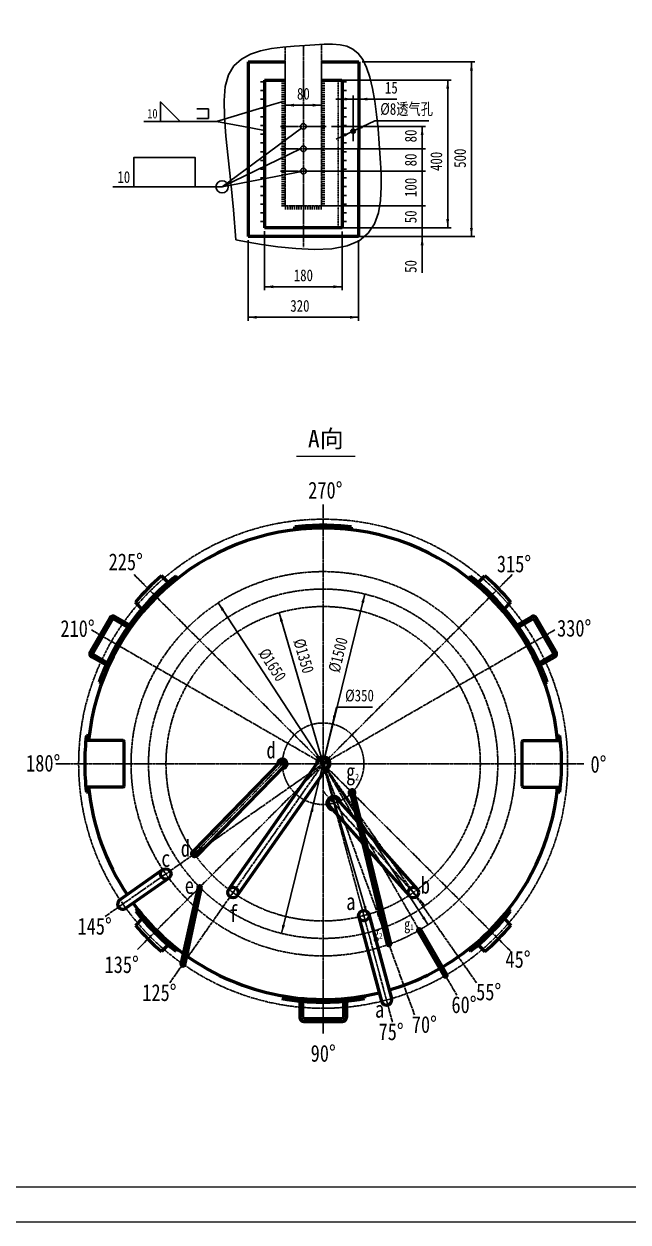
# Model space of a CAD drawing. Header units: millimetres. Extents: x 1505 to 130937, y -44938 to 37032.
# Drawn here: x 76776 to 79370, y -2571 to 2573 of the extents above; entities that cross this region are included whole.
import ezdxf

# ---------------------------------------------------------------- set-up
doc = ezdxf.new("R2010")
doc.units = ezdxf.units.MM
for name, pattern in [('ACISOTGB', [16, 11, -1, 1, -1, 1, -1]), ('AM_ISO02W050', [2, 1, -1]), ('AM_ISO08W050', [16, 13, -1, 1, -1]), ('AM_ISO08W050x2', [16, 13, -1, 1, -1])]:
    doc.linetypes.add(name, pattern=pattern)
doc.layers.get('0').update_dxf_attribs({"lineweight": 35})
for name, color, linetype, lineweight in [('6文字层', 3, 'Continuous', 18), ('AM_0', 7, 'Continuous', 50), ('AM_1', 3, 'ACISOTGB', 25), ('AM_3', 6, 'AM_ISO02W050', 25), ('AM_4', 3, 'Continuous', 25), ('AM_5', 3, 'Continuous', 25), ('AM_7', 4, 'AM_ISO08W050', 25), ('AM_8', 1, 'Continuous', 25), ('CDRAFT0', 7, 'Continuous', 18), ('TILE1', 5, 'Continuous', 18)]:
    doc.layers.add(name, color=color, linetype=linetype, lineweight=lineweight)
doc.styles.add('ACANSTS', font='')
doc.styles.get("Standard").update_dxf_attribs({"font": 'txt', "width": 0.8})
doc.styles.get('ACANSTS').set_extended_font_data('宋体')
doc.dimstyles.new('AM_GB$0', dxfattribs={"dimtxt": 3.371484, "dimasz": 2.5, "dimexe": 1, "dimexo": 1, "dimgap": 2.088633, "dimtad": 1, "dimdsep": 46, "dimtxsty": 'Standard', "dimblk": 'NONE', "dimcen": 0, "dimdle": 5, "dimclrd": 256, "dimclre": 256, "dimclrt": 2, "dimadec": 0, "dimazin": 2, "dimtfac": 0.707107, "dimtdec": 3, "dimtmove": 2, "dimatfit": 3, "dimfxl": 1, "dimfrac": 2, "dimtolj": 1, "dimlwd": 18, "dimarcsym": 0})
doc.dimstyles.new('AM_GB$3', dxfattribs={"dimtxt": 3.371484, "dimasz": 2.5, "dimexe": 1, "dimexo": 1, "dimgap": 2.088633, "dimtad": 1, "dimdsep": 46, "dimtxsty": 'Standard', "dimblk": 'NONE', "dimcen": 0, "dimdle": 5, "dimclrd": 256, "dimclre": 256, "dimclrt": 2, "dimadec": 0, "dimazin": 2, "dimtfac": 0.707107, "dimtdec": 3, "dimtmove": 2, "dimatfit": 0, "dimfxl": 1, "dimfrac": 2, "dimtolj": 1, "dimlwd": 18, "dimarcsym": 0})

# ---------------------------------------------------------------- blocks, each defined once
blk = doc.blocks.new('*X742')
at = {"layer": 'CDRAFT0'}
blk.add_lwpolyline([(375, 150), (375, 12465), (8760, 12465), (8760, 150), (375, 150)], dxfattribs=at)
at = {"layer": 'TILE1'}
blk.add_lwpolyline([(0, 12615), (8910, 12615), (8910, 0), (0, 0)], dxfattribs=at)
blk = doc.blocks.new('*X830')
at = {"layer": 'AM_0'}
for p, q in [((57681.2, 30677.6), (57681.2, 30607.2)), ((57693.2, 30676.5), (57693.2, 30607.2)), ((57869.2, 30676.5), (57869.2, 30607.2)), ((57881.2, 30677.6), (57881.2, 30607.2)), ((57698.2, 30602.2), (57864.2, 30602.2)), ((57698.2, 30590.2), (57864.2, 30590.2))]:
    blk.add_line(p, q, dxfattribs=at)
for centre, radius, start, end in [((57698.2, 30607.2), 17, 180, 270), ((57698.2, 30607.2), 5, 180, 270), ((57864.2, 30607.2), 5, 270, 360), ((57864.2, 30607.2), 17, 270, 360)]:
    blk.add_arc(centre, radius, start, end, dxfattribs=at)
blk = doc.blocks.new('*X831')
at = {"layer": 'AM_0'}
for p, q in [((-2357.2, -65263.2), (-2440.2, -65407)), ((-2346.8, -65269.2), (-2429.8, -65413)), ((-2280, -65302.1), (-2340, -65267.4)), ((-2273, -65292.2), (-2334, -65257)), ((-2373, -65465.4), (-2434, -65430.2)), ((-2368, -65454.5), (-2428, -65419.8))]:
    blk.add_line(p, q, dxfattribs=at)
for centre, radius, start, end in [((-2342.5, -65271.7), 17, 60, 150), ((-2342.5, -65271.7), 5, 60, 150), ((-2425.5, -65415.5), 17, 150, 240), ((-2425.5, -65415.5), 5, 150, 240)]:
    blk.add_arc(centre, radius, start, end, dxfattribs=at)
blk = doc.blocks.new('*X832')
at = {"layer": 'AM_0'}
for p, q in [((-55508.2, 34787.8), (-55447.2, 34823)), ((-55501.2, 34778), (-55441.2, 34812.6)), ((-55351.4, 34667), (-55434.4, 34810.8)), ((-55341, 34673), (-55424, 34816.8)), ((-55413.2, 34625.6), (-55353.2, 34660.2)), ((-55408.2, 34614.6), (-55347.2, 34649.8))]:
    blk.add_line(p, q, dxfattribs=at)
for centre, radius, start, end in [((-55438.7, 34808.3), 17, 30, 120), ((-55438.7, 34808.3), 5, 30, 120), ((-55355.7, 34664.5), 5, 300, 30), ((-55355.7, 34664.5), 17, 300, 30)]:
    blk.add_arc(centre, radius, start, end, dxfattribs=at)
blk = doc.blocks.new('*X840')
at = {"layer": 'AM_5'}
for points in [[(77871.7, 44.7), (77888.2, 10.5), (77876.2, 7)], [(78249.9, -1251.2), (78245.4, -1213.5), (78233.4, -1217)]]:
    blk.add_hatch(color=256, dxfattribs=at).paths.add_polyline_path(points, flags=0)
blk.add_line((77871.7, 44.7), (78249.9, -1251.2), dxfattribs=at)
at = {"layer": 'AM_5', "color": 2, "insert": (77976.5, -140.5), "char_height": 50.57, "width": 393.604, "attachment_point": 5, "rotation": 286.2713, "line_spacing_factor": 1.37}
blk.add_mtext('%%C1350', dxfattribs=at)
blk = doc.blocks.new('_NONE')
blk = doc.blocks.new('*X841')
at = {"layer": 'AM_5'}
for points in [[(77610.2, 87.8), (77635.9, 59.8), (77625.4, 53)], [(78511.4, -1294.3), (78496.1, -1259.5), (78485.7, -1266.3)]]:
    blk.add_hatch(color=256, dxfattribs=at).paths.add_polyline_path(points, flags=0)
blk.add_line((77610.2, 87.8), (78511.4, -1294.3), dxfattribs=at)
at = {"layer": 'AM_5', "color": 2, "insert": (77842.2, -178.8), "char_height": 50.57, "width": 281.831, "attachment_point": 5, "rotation": 303.1061, "line_spacing_factor": 1.37}
blk.add_mtext('%%C1650', dxfattribs=at)
blk = doc.blocks.new('*X843')
at = {"layer": 'AM_5'}
for points in [[(78101.3, -433), (78116.1, -398), (78103.9, -395.1)], [(78020.2, -773.5), (78017.6, -811.4), (78005.5, -808.5)]]:
    blk.add_hatch(color=256, dxfattribs=at).paths.add_polyline_path(points, flags=0)
for q in [(78002.8, -846.4), (78273.2, -360)]:
    blk.add_line((78118.7, -360), q, dxfattribs=at)
at = {"layer": 'AM_5', "color": 2, "insert": (78217, -311.3), "char_height": 50.57, "width": 159.75, "attachment_point": 5, "line_spacing_factor": 1.37}
blk.add_mtext('%%C350', dxfattribs=at)
blk = doc.blocks.new('*X852')
at = {"layer": 'AM_5'}
for points in [[(77809, 1445), (77846.5, 1451.3), (77846.5, 1438.8)], [(78142.6, 1445), (78105.1, 1451.3), (78105.1, 1438.8)]]:
    blk.add_hatch(color=256, dxfattribs=at).paths.add_polyline_path(points, flags=0)
for p, q in [((77809, 1683), (77809, 1430)), ((78142.6, 1682.9), (78142.6, 1430)), ((77809, 1445), (78142.6, 1445))]:
    blk.add_line(p, q, dxfattribs=at)
at = {"layer": 'AM_5', "color": 2, "insert": (77975.8, 1493.8), "char_height": 50.57, "width": 138, "attachment_point": 5, "line_spacing_factor": 1.37}
blk.add_mtext('180', dxfattribs=at)
blk = doc.blocks.new('*X853')
at = {"layer": 'AM_5', "color": 3}
for p, q in [((77602.2, 2154.7), (77849.5, 2228.9)), ((77849.5, 2228.9), (77889.7, 2241)), ((77602.2, 2154.7), (77290.2, 2154.7))]:
    blk.add_line(p, q, dxfattribs=at)
at = {"layer": 'AM_5', "color": 2}
for p, q in [((77568.6, 2209.3), (77518.2, 2209.3)), ((77568.6, 2167.3), (77518.2, 2167.3)), ((77568.6, 2167.3), (77568.6, 2209.3))]:
    blk.add_line(p, q, dxfattribs=at)
blk.add_lwpolyline([(77362.2, 2154.7), (77446.2, 2154.7), (77362.2, 2238.7), (77362.2, 2154.7)], dxfattribs=at)
at = {"layer": 'AM_5', "color": 2, "insert": (77305.5, 2167.3), "char_height": 40.46, "width": 50.4, "attachment_point": 7, "line_spacing_factor": 1.37}
blk.add_mtext('10', dxfattribs=at)
blk = doc.blocks.new('*X854')
at = {"layer": 'AM_5'}
blk.add_hatch(color=256, dxfattribs=at).paths.add_polyline_path([(78485.8, 2133.6), (78479.6, 2096.1), (78492.1, 2096.1)], flags=0)
h = blk.add_hatch(color=256, dxfattribs=at)
edge = h.paths.add_edge_path(flags=0)
edge.add_arc((78485.8, 2037.6), 4.69, 0, 360)
for p, q in [((78096.7, 2133.6), (78500.8, 2133.6)), ((78485.8, 2037.6), (78485.8, 2133.6)), ((78068.9, 2037.6), (78500.8, 2037.6))]:
    blk.add_line(p, q, dxfattribs=at)
at = {"layer": 'AM_5', "color": 2, "insert": (78437.1, 2092.5), "char_height": 50.57, "width": 105, "attachment_point": 5, "rotation": 90, "line_spacing_factor": 1.37}
blk.add_mtext('80', dxfattribs=at)
blk = doc.blocks.new('_DOTSMALL')
at = {"color": 0, "linetype": 'ByBlock', "const_width": 0.5}
blk.add_lwpolyline([(-0.0625, 0, 1), (0.0625, 0, 1)], format="xyb", close=True, dxfattribs=at)
blk = doc.blocks.new('*X855')
at = {"layer": 'AM_5'}
h = blk.add_hatch(color=256, dxfattribs=at)
edge = h.paths.add_edge_path(flags=0)
edge.add_arc((78485.8, 2037.6), 4.69, 0, 360)
h = blk.add_hatch(color=256, dxfattribs=at)
edge = h.paths.add_edge_path(flags=0)
edge.add_arc((78485.8, 1941.6), 4.69, 0, 360)
for p, q in [((78068.9, 2037.6), (78500.8, 2037.6)), ((78485.8, 2037.6), (78485.8, 1941.6)), ((78062.7, 1941.6), (78500.8, 1941.6))]:
    blk.add_line(p, q, dxfattribs=at)
at = {"layer": 'AM_5', "color": 2, "insert": (78437.1, 1989.6), "char_height": 50.57, "width": 105, "attachment_point": 5, "rotation": 90, "line_spacing_factor": 1.37}
blk.add_mtext('80', dxfattribs=at)
blk = doc.blocks.new('*X856')
at = {"layer": 'AM_5'}
h = blk.add_hatch(color=256, dxfattribs=at)
edge = h.paths.add_edge_path(flags=0)
edge.add_arc((78485.8, 1941.6), 4.69, 0, 360)
h = blk.add_hatch(color=256, dxfattribs=at)
edge = h.paths.add_edge_path(flags=0)
edge.add_arc((78485.8, 1792.6), 4.69, 0, 360)
for p, q in [((78055.1, 1941.6), (78500.8, 1941.6)), ((78485.8, 1941.6), (78485.8, 1792.6)), ((78055.1, 1792.6), (78500.8, 1792.6))]:
    blk.add_line(p, q, dxfattribs=at)
at = {"layer": 'AM_5', "color": 2, "insert": (78437.1, 1871.5), "char_height": 50.57, "width": 138, "attachment_point": 5, "rotation": 90, "line_spacing_factor": 1.37}
blk.add_mtext('100', dxfattribs=at)
blk = doc.blocks.new('*X857')
at = {"layer": 'AM_5'}
for points in [[(77738.4, 1313.9), (77775.9, 1320.2), (77775.9, 1307.7)], [(78213.2, 1313.9), (78175.7, 1320.2), (78175.7, 1307.7)]]:
    blk.add_hatch(color=256, dxfattribs=at).paths.add_polyline_path(points, flags=0)
for p, q in [((77738.4, 1645.2), (77738.4, 1298.9)), ((78213.2, 1645.2), (78213.2, 1298.9)), ((77738.4, 1313.9), (78213.2, 1313.9))]:
    blk.add_line(p, q, dxfattribs=at)
at = {"layer": 'AM_5', "color": 2, "insert": (77960.9, 1362.7), "char_height": 50.57, "width": 150, "attachment_point": 5, "line_spacing_factor": 1.37}
blk.add_mtext('320', dxfattribs=at)
blk = doc.blocks.new('*X858')
at = {"layer": 'AM_5'}
for points in [[(78697.6, 2410.2), (78691.3, 2372.7), (78703.8, 2372.7)], [(78697.6, 1660.2), (78691.3, 1697.7), (78703.8, 1697.7)]]:
    blk.add_hatch(color=256, dxfattribs=at).paths.add_polyline_path(points, flags=0)
for p, q in [((78228.4, 2410.2), (78712.6, 2410.2)), ((78697.6, 1660.2), (78697.6, 2410.2)), ((78228.2, 1660.2), (78712.6, 1660.2))]:
    blk.add_line(p, q, dxfattribs=at)
at = {"layer": 'AM_5', "color": 2, "insert": (78648.8, 1996.9), "char_height": 50.57, "width": 150, "attachment_point": 5, "rotation": 90, "line_spacing_factor": 1.37}
blk.add_mtext('500', dxfattribs=at)
blk = doc.blocks.new('*X859')
at = {"layer": 'AM_5'}
for points in [[(77897.9, 2224.7), (77935.4, 2230.9), (77935.4, 2218.4)], [(78053.9, 2224.7), (78016.4, 2230.9), (78016.4, 2218.4)]]:
    blk.add_hatch(color=256, dxfattribs=at).paths.add_polyline_path(points, flags=0)
for p, q in [((77897.9, 2395.2), (77897.9, 2209.7)), ((78053.9, 2395.2), (78053.9, 2209.7)), ((77897.9, 2224.7), (78053.9, 2224.7))]:
    blk.add_line(p, q, dxfattribs=at)
at = {"layer": 'AM_5', "color": 2, "insert": (77975.9, 2273.4), "char_height": 50.57, "width": 105, "attachment_point": 5, "line_spacing_factor": 1.37}
blk.add_mtext('80', dxfattribs=at)
blk = doc.blocks.new('*X860')
at = {"layer": 'AM_5'}
h = blk.add_hatch(color=256, dxfattribs=at)
edge = h.paths.add_edge_path(flags=0)
edge.add_arc((78485.8, 1698), 4.69, 0, 360)
blk.add_hatch(color=256, dxfattribs=at).paths.add_polyline_path([(78485.8, 1660.2), (78492.1, 1622.7), (78479.6, 1622.7)], flags=0)
for p, q in [((78485.8, 1773), (78485.8, 1505.1)), ((77990.8, 1698), (78500.8, 1698)), ((77990.8, 1660.2), (78500.8, 1660.2))]:
    blk.add_line(p, q, dxfattribs=at)
at = {"layer": 'AM_5', "color": 2, "insert": (78437.1, 1532.1), "char_height": 50.57, "width": 105, "attachment_point": 5, "rotation": 90, "line_spacing_factor": 1.37}
blk.add_mtext('50', dxfattribs=at)
blk = doc.blocks.new('*X861')
at = {"layer": 'AM_8'}
for p, q in [((77791.4, 2325), (77809, 2325)), ((77791.4, 2287.5), (77809, 2287.5)), ((77791.4, 2250), (77809, 2250)), ((77791.4, 2212.5), (77809, 2212.5)), ((77791.4, 2175), (77809, 2175)), ((77791.4, 2137.5), (77809, 2137.5)), ((77791.4, 2100), (77809, 2100)), ((77791.4, 2062.5), (77809, 2062.5)), ((77791.4, 2025), (77809, 2025)), ((77791.4, 1987.5), (77809, 1987.5)), ((77791.4, 1950), (77809, 1950)), ((77791.4, 1912.5), (77809, 1912.5)), ((77791.4, 1875), (77809, 1875)), ((77791.4, 1837.5), (77809, 1837.5)), ((77791.4, 1800), (77809, 1800)), ((77791.4, 1762.5), (77809, 1762.5)), ((77791.4, 1725), (77809, 1725))]:
    blk.add_line(p, q, dxfattribs=at)
blk = doc.blocks.new('*X862')
at = {"layer": 'AM_8'}
for p, q in [((78160.4, 2325), (78142.8, 2325)), ((78160.4, 2287.5), (78142.8, 2287.5)), ((78160.4, 2250), (78142.8, 2250)), ((78160.4, 2212.5), (78142.8, 2212.5)), ((78160.4, 2175), (78142.8, 2175)), ((78160.4, 2137.5), (78142.8, 2137.5)), ((78160.4, 2100), (78142.8, 2100)), ((78160.4, 2062.5), (78142.8, 2062.5)), ((78160.4, 2025), (78142.8, 2025)), ((78160.4, 1987.5), (78142.8, 1987.5)), ((78160.4, 1950), (78142.8, 1950)), ((78160.4, 1912.5), (78142.8, 1912.5)), ((78160.4, 1875), (78142.8, 1875)), ((78160.4, 1837.5), (78142.8, 1837.5)), ((78160.4, 1800), (78142.8, 1800)), ((78160.4, 1762.5), (78142.8, 1762.5)), ((78160.4, 1725), (78142.8, 1725))]:
    blk.add_line(p, q, dxfattribs=at)
blk = doc.blocks.new('*X863')
at = {"layer": 'AM_5'}
for points in [[(78190.2, 2250.6), (78152.7, 2244.4), (78152.7, 2256.9)], [(78213.3, 2250.6), (78250.8, 2244.4), (78250.8, 2256.9)]]:
    blk.add_hatch(color=256, dxfattribs=at).paths.add_polyline_path(points, flags=0)
for p, q in [((78190.2, 2070.6), (78190.2, 2265.6)), ((78213.3, 2039), (78213.3, 2265.6)), ((78213.3, 2250.6), (78115.2, 2250.6)), ((78213.3, 2250.6), (78377.6, 2250.6))]:
    blk.add_line(p, q, dxfattribs=at)
at = {"layer": 'AM_5', "color": 2, "insert": (78353.6, 2299.4), "char_height": 50.57, "width": 105, "attachment_point": 5, "line_spacing_factor": 1.37}
blk.add_mtext('15', dxfattribs=at)
blk = doc.blocks.new('*X864')
at = {"layer": 'AM_5'}
for points in [[(78184.7, 2110.6), (78153.6, 2088.8), (78148.2, 2100.1)], [(78195.6, 2115.8), (78232.1, 2126.3), (78226.7, 2137.5)]]:
    blk.add_hatch(color=256, dxfattribs=at).paths.add_polyline_path(points, flags=0)
for q in [(78117.1, 2078.3), (78514.1, 2157.1)]:
    blk.add_line((78282.3, 2157.1), q, dxfattribs=at)
at = {"layer": 'AM_5', "color": 2, "insert": (78419.2, 2205.9), "char_height": 50.57, "width": 376.583, "attachment_point": 5, "line_spacing_factor": 1.37}
blk.add_mtext('%%C8透气孔', dxfattribs=at)
blk = doc.blocks.new('*X869')
at = {"layer": 'AM_5', "color": 3}
for p, q in [((77626.7, 1874.2), (77916.7, 2014.7)), ((77916.7, 2014.7), (77963.9, 2037.6)), ((77626.7, 1874.2), (77158, 1874.2))]:
    blk.add_line(p, q, dxfattribs=at)
at = {"layer": 'AM_5', "color": 2}
blk.add_lwpolyline([(77248, 1874.2), (77248, 2000.2), (77510.5, 2000.2), (77510.5, 1874.2)], dxfattribs=at)
blk.add_circle((77626.7, 1874.2), 26.2, dxfattribs=at)
at = {"layer": 'AM_5', "color": 2, "insert": (77177.1, 1890), "char_height": 50.57, "width": 63, "attachment_point": 7, "line_spacing_factor": 1.37}
blk.add_mtext('10', dxfattribs=at)
blk = doc.blocks.new('*X870')
at = {"layer": 'AM_5'}
h = blk.add_hatch(color=256, dxfattribs=at)
edge = h.paths.add_edge_path(flags=0)
edge.add_arc((78485.8, 1792.6), 4.69, 0, 360)
h = blk.add_hatch(color=256, dxfattribs=at)
edge = h.paths.add_edge_path(flags=0)
edge.add_arc((78485.8, 1697.9), 4.69, 0, 360)
for p, q in [((78068.9, 1792.6), (78500.8, 1792.6)), ((78485.8, 1792.6), (78485.8, 1697.9)), ((78068.9, 1697.9), (78500.8, 1697.9))]:
    blk.add_line(p, q, dxfattribs=at)
at = {"layer": 'AM_5', "color": 2, "insert": (78437.1, 1745.3), "char_height": 50.57, "width": 105, "attachment_point": 5, "rotation": 90, "line_spacing_factor": 1.37}
blk.add_mtext('50', dxfattribs=at)
blk = doc.blocks.new('*X880')
at = {"layer": 'AM_5'}
for points in [[(78595.7, 2332.5), (78601.9, 2295), (78589.4, 2295)], [(78595.7, 1697.9), (78601.9, 1735.4), (78589.4, 1735.4)]]:
    blk.add_hatch(color=256, dxfattribs=at).paths.add_polyline_path(points, flags=0)
for p, q in [((78140.8, 2332.5), (78610.7, 2332.5)), ((78595.7, 2332.5), (78595.7, 1697.9)), ((78157.6, 1697.9), (78610.7, 1697.9))]:
    blk.add_line(p, q, dxfattribs=at)
at = {"layer": 'AM_5', "color": 2, "insert": (78546.9, 1983.4), "char_height": 50.57, "width": 150, "attachment_point": 5, "rotation": 90, "line_spacing_factor": 1.37}
blk.add_mtext('400', dxfattribs=at)
blk = doc.blocks.new('*X881')
at = {"layer": 'AM_5', "color": 3}
for p, q in [((77602.2, 2154.7), (77757.3, 2125.8)), ((77757.3, 2125.8), (77809, 2116.2))]:
    blk.add_line(p, q, dxfattribs=at)
blk = doc.blocks.new('*X888')
at = {"layer": 'AM_5'}
for points in [[(78239.5, 125.2), (78236.6, 87.3), (78224.5, 90.2)], [(77882.2, -1331.6), (77897.2, -1296.7), (77885, -1293.7)]]:
    blk.add_hatch(color=256, dxfattribs=at).paths.add_polyline_path(points, flags=0)
blk.add_line((78239.5, 125.2), (77882.2, -1331.6), dxfattribs=at)
at = {"layer": 'AM_5', "color": 2, "insert": (78125.3, -135.8), "char_height": 50.57, "width": 432.047, "attachment_point": 5, "rotation": 76.2186, "line_spacing_factor": 1.37}
blk.add_mtext('%%C1500', dxfattribs=at)

msp = doc.modelspace()

# ---------------------------------------------------------------- linework, layer by layer
at = {"layer": '6文字层'}
msp.add_line((77946.08062, 717.66057), (78198.86226, 717.66057), dxfattribs=at)
at = {"layer": 'AM_0'}
for p, q in [((77738.44527, 2410.24877), (77897.91004, 2410.24877)), ((77738.44527, 2410.24877), (77738.44527, 1660.24877)), ((78053.91004, 2410.24877), (78213.37874, 2410.24877)), ((78213.37874, 2410.24877), (78213.2153, 1660.24879)), ((77809.03433, 2332.59168), (77825.83435, 2332.59168)), ((77809.03433, 2332.59168), (77809.03433, 1698.0032)), ((77825.83435, 2332.59168), (77897.91397, 2332.59168)), ((78053.91004, 2332.59168), (78140.58769, 2332.59168)), ((78142.63446, 2332.49762), (78142.63446, 1697.90914)), ((78142.63446, 1697.90914), (77809.03433, 1698.0032)), ((78213.21531, 1660.24877), (77738.44527, 1660.24877)), ((77940.78293, 401.62374), (77939.36, 413.53908)), ((78180.78293, 401.62374), (78182.20585, 413.53908)), ((77395.10605, 174.87042), (77366.73938, 203.23708)), ((77435.09229, 192.15982), (77427.67303, 201.5914)), ((78686.47358, 192.15987), (78693.89284, 201.59145)), ((78726.45983, 174.87047), (78754.82649, 203.23713)), ((77282.67607, 62.44044), (77254.3094, 90.8071)), ((77285.06844, 46.69512), (77275.87025, 54.40181)), ((78836.49742, 46.69512), (78845.69561, 54.40181)), ((78838.8898, 62.44049), (78867.25647, 90.80715)), ((77265.38666, 22.45419), (77255.95508, 29.87345)), ((78856.17921, 22.45424), (78865.61079, 29.8735)), ((77110.06844, -256.41378), (77098.79515, -252.30125)), ((79011.49742, -256.41378), (79022.77071, -252.30125)), ((77201.51562, -503.23645), (77041.67744, -503.23645)), ((77055.92274, -483.23645), (77044.0074, -481.81352)), ((77206.51562, -698.23645), (77206.51562, -508.23645)), ((78915.05023, -698.23645), (78915.05023, -508.23645)), ((78920.05023, -503.23645), (79079.88842, -503.23645)), ((79065.64312, -483.23645), (79077.55846, -481.81352)), ((79065.64312, -483.23645), (79077.55846, -481.81352)), ((77876.83488, -594.50819), (77499.77108, -981.06743)), ((77894.73098, -611.96469), (77517.66719, -998.52393)), ((78041.29736, -591.98645), (77654.79781, -1143.83447)), ((78079.21385, -616.14192), (77691.86416, -1169.33063)), ((77201.51562, -703.23645), (77041.67744, -703.23645)), ((78920.05023, -703.23645), (79079.88842, -703.23645)), ((77044.0074, -724.65937), (77055.92274, -723.23645)), ((78122.89324, -757.32916), (78207.91867, -852.8043)), ((78177.72474, -728.63401), (78336.14777, -1380.13682)), ((78191.32833, -725.32609), (78349.75135, -1376.82889)), ((79065.64312, -723.23645), (79077.55846, -724.65937)), ((79077.55846, -724.65937), (79065.64312, -723.23645)), ((78089.27335, -787.23716), (78230.55147, -945.87999)), ((78227.73844, -875.05994), (78464.74993, -1141.20038)), ((78250.37131, -968.13591), (78431.14411, -1171.12777)), ((77372.33626, -1057.82457), (77187.76781, -1187.06078)), ((77398.1472, -1094.68641), (77213.57875, -1223.92263)), ((77523.51129, -1133.56333), (77451.15526, -1458.18396)), ((77537.51129, -1133.56333), (77465.9, -1468.50833)), ((77265.38671, -1228.9271), (77255.95513, -1236.34636)), ((78856.17926, -1228.92705), (78865.61084, -1236.34631)), ((77282.67612, -1268.91334), (77254.30945, -1297.28001)), ((78213.83495, -1261.36608), (78310.81018, -1623.28258)), ((78257.30161, -1249.71922), (78354.27684, -1611.63572)), ((78838.88985, -1268.91329), (78867.25652, -1297.27996)), ((78467.22076, -1321.2074), (78579.72075, -1516.06312)), ((78479.34512, -1314.2074), (78591.84511, -1509.06312)), ((77395.1061, -1381.34332), (77366.73943, -1409.70999)), ((78726.45987, -1381.34327), (78754.82654, -1409.70994)), ((77435.09234, -1398.63273), (77427.67308, -1408.0643)), ((78686.47363, -1398.63268), (78693.89289, -1408.06425)), ((77940.78293, -1608.09664), (77939.36, -1620.01197)), ((78180.78293, -1608.09664), (78182.20585, -1620.01197)), ((78235.78293, -1599.99068), (78237.85803, -1611.8099))]:
    msp.add_line(p, q, dxfattribs=at)
for centre, radius in [((78190.16544, 2113.17961), 6), ((77508.71914, -989.79568), 12.5), ((77384.98249, -1076.43701), 22.50223), ((77530.51129, -1133.56333), 7), ((77673.61883, -1156.16408), 22.5), ((78447.94715, -1156.16402), 22.5), ((78235.48637, -1255.23697), 22.50223), ((78235.48637, -1255.23697), 22.50223), ((78235.48637, -1255.23697), 22.5), ((78473.28294, -1317.7074), 7), ((78342.94956, -1378.48285), 7)]:
    msp.add_circle(centre, radius, dxfattribs=at)
for centre, radius, start, end in [((78060.78293, -603.23645), 1024, 83.19001134, 96.80998866), ((78060.78293, -603.23645), 1012, 5.67089262, 174.32910738), ((78060.78293, -603.23645), 1064, 130.71497798, 139.28502202), ((78060.78293, -603.23645), 1024, 128.19001134, 141.80998866), ((78060.78294, -603.2364), 1024, 38.19001134, 51.80998866), ((78060.78294, -603.2364), 1064, 40.71497798, 49.28502202), ((78060.78293, -603.23645), 1024, 140.04207726, 159.95792274), ((78060.78293, -603.23645), 1024, 20.04207726, 39.95792274), ((78060.78293, -603.23645), 1024, 173.19001134, 186.80998866), ((77201.51562, -508.23645), 5, 0, 90), ((78920.05023, -508.23645), 5, 90, 180), ((78060.78293, -603.23645), 1024, 353.19001134, 6.80998866), ((78060.78293, -603.23645), 1024, 353.19001134, 6.80998866), ((77885.78293, -603.23644), 20, 264.39460803, 187.03023312), ((77885.78293, -603.23644), 12.5, 315.71242058, 135.71242058), ((78060.78293, -603.23645), 29, 285.88306253, 184.37841187), ((78060.78293, -603.23645), 22.5, 324.99960271, 149.99999498), ((78060.78293, -603.23645), 1012, 185.67089262, 213.72602647), ((77201.51562, -698.23645), 5, 270, 0), ((78184.52661, -726.98013), 12, 312.28296941, 240.91229999), ((78184.52653, -726.98005), 7, 0.00543986, 192.87177824), ((78060.78293, -603.23645), 1012, 315, 354.32910738), ((78920.05023, -698.23645), 5, 180, 270), ((78106.07639, -772.2734), 29, 2.56922932, 260.80271688), ((78106.07007, -772.30619), 22.524, 41.67747413, 225.52005793), ((77200.67328, -1205.4917), 22.5, 124.3861049, 305.6138951), ((78060.78293, -603.23645), 1012, 216.27397364, 233.59492832), ((78060.78293, -603.23645), 1012, 300.39631808, 323.72602643), ((78060.78298, -603.23646), 1024, 218.19001134, 231.80998866), ((78060.78299, -603.23641), 1024, 308.19001134, 321.80998866), ((78060.78298, -603.23646), 1064, 220.71497798, 229.28502202), ((78060.78299, -603.23641), 1064, 310.71497798, 319.28502202), ((78060.78293, -603.23645), 1012, 234.59874201, 283.72604982), ((77458.52763, -1463.34615), 9, 144.7544458, 325.24555398), ((78060.78293, -603.23645), 1012, 286.27399699, 299.6036824), ((78585.78293, -1512.56312), 7, 209.80901388, 30.19098645), ((78060.78293, -603.23645), 1024, 260.04207726, 279.95792274), ((78060.78293, -603.23645), 1024, 263.19001134, 276.80998866), ((78332.54351, -1617.45915), 22.50129, 194.38606966, 15.61393034)]:
    msp.add_arc(centre, radius, start, end, dxfattribs=at)
at = {"layer": 'AM_1', "linetype": 'ACISOTGB', "lineweight": 25}
for p, q in [((77897.91004, 1792.59168), (77897.91004, 2474.94157)), ((78053.91004, 1792.59168), (78053.91004, 2485.30508)), ((77897.91397, 2417.30361), (77897.91397, 2416.02654)), ((78053.91004, 1792.59168), (77897.91004, 1792.59168))]:
    msp.add_line(p, q, dxfattribs=at)
for centre in [(77975.91201, 2133.56241), (77975.91201, 2037.56241), (77975.91201, 1941.56241)]:
    msp.add_circle(centre, 12, dxfattribs=at)
at = {"layer": 'AM_3', "linetype": 'AM_ISO02W050', "lineweight": 25}
msp.add_line((78125.83446, 2332.50927), (78125.83446, 1697.91388), dxfattribs=at)
at = {"layer": 'AM_4'}
msp.add_lwpolyline([(77686.07917, 1647.00171), (77676.20941, 1775.8469), (77664.61421, 1892.83909), (77652.99947, 1998.13399), (77643.07111, 2091.88735), (77636.53503, 2174.25488), (77635.09715, 2245.39232), (77640.46335, 2305.45539), (77654.33957, 2354.59982), (77677.85784, 2393.19097), (77709.85479, 2422.43269), (77748.59319, 2443.73846), (77792.33582, 2458.52174), (77839.34544, 2468.19602), (77887.88482, 2474.17478), (77936.21673, 2477.87149), (77982.60395, 2480.69964), (78025.61306, 2483.64197), (78065.02589, 2485.9584), (78100.92812, 2486.47812), (78133.40538, 2484.03033), (78162.54335, 2477.44422), (78188.42767, 2465.54897), (78211.144, 2447.17379), (78230.77801, 2421.14786), (78247.45208, 2386.69104), (78261.43559, 2344.58573), (78273.03467, 2296.00504), (78282.55542, 2242.12204), (78290.30396, 2184.10981), (78296.58641, 2123.14143), (78301.70888, 2060.38999), (78305.9775, 1997.02856), (78309.34182, 1934.25228), (78310.32517, 1873.34455), (78307.09433, 1815.61082), (78297.81608, 1762.35654), (78280.65718, 1714.88716), (78253.78442, 1674.50814), (78215.36457, 1642.52493), (78163.5644, 1620.24298), (78097.79795, 1608.38008), (78022.46826, 1605.30335), (77943.22564, 1608.79223), (77865.72038, 1616.62618), (77795.60281, 1626.58465), (77738.52321, 1636.4471), (77700.1319, 1643.99297), (77686.07917, 1647.00171)], dxfattribs=at)
at = {"layer": 'AM_5', "color": 3}
for q in [(77967.17003, 2125.34183), (77975.91201, 1941.56241)]:
    msp.add_line((77626.73388, 1874.23211), q, dxfattribs=at)
at = {"layer": 'AM_7', "linetype": 'AM_ISO08W050', "lineweight": 25}
for p, q in [((77975.91201, 2480.29164), (77975.91201, 1615.25597)), ((77877.65654, 2133.56241), (78074.16748, 2133.56241)), ((78179.74215, 2113.17961), (78199.09954, 2113.17961)), ((78190.16544, 2127.06561), (78190.16544, 2097.80593)), ((77877.65654, 2037.56241), (78074.16748, 2037.56241)), ((77877.65654, 1941.56241), (78074.16748, 1941.56241)), ((78060.78293, -603.23645), (78060.78293, 509.94797)), ((78060.78293, -603.23645), (77248.54173, 209.00476)), ((78060.78293, -603.23645), (78873.02415, 209.00477)), ((78060.78293, -603.23645), (77065.99469, -28.89519)), ((78060.78293, -603.23645), (79055.57119, -28.89517)), ((78060.78293, -603.23645), (76912.10043, -603.23645)), ((78060.78292, -603.23646), (77124.42377, -1258.88219)), ((78060.78317, -603.23679), (77262.80482, -1401.21455)), ((78060.78289, -603.2365), (77401.92566, -1544.18213)), ((78060.78292, -603.23646), (77406.02533, -1538.3272)), ((77885.78293, -603.23644), (77506.04949, -992.53255)), ((78054.9595, -581.50312), (78358.08384, -1712.77856)), ((78060.78293, -603.23645), (79180.02154, -603.23645)), ((78060.78293, -603.23645), (78060.78293, -1762.17207)), ((78060.78293, -603.23645), (78873.02412, -1415.47764)), ((78060.78293, -603.23645), (78719.64015, -1544.18208)), ((78060.78296, -603.23643), (78453.11609, -1681.16296)), ((78060.78296, -603.23643), (78634.33564, -1596.65889)), ((78060.78293, -721.41539), (78498.15766, -1212.5462)), ((78183.86636, -724.26516), (78343.60973, -1381.19774)), ((77531.43216, -1129.37617), (77457.17654, -1469.46345))]:
    msp.add_line(p, q, dxfattribs=at)
at = {"layer": 'AM_7', "linetype": 'AM_ISO08W050x2', "lineweight": 25}
for p, q in [((77975.91201, 1792.59168), (77975.91201, 1840.92252)), ((77975.91201, 1838.36003), (77975.91201, 1790.02919))]:
    msp.add_line(p, q, dxfattribs=at)
at = {"layer": 'AM_7', "linetype": 'AM_ISO08W050', "lineweight": 25}
for centre, radius in [((78060.78293, -603.23645), 1050), ((78060.78293, -603.23645), 825), ((78060.84138, -603.23965), 750), ((78060.78293, -603.23645), 675), ((78060.78293, -603.23644), 175)]:
    msp.add_circle(centre, radius, dxfattribs=at)
at = {"layer": 'AM_8'}
for p, q in [((77897.91004, 2326.75204), (77881.57702, 2326.75204)), ((77897.91004, 2317.22704), (77881.57702, 2317.22704)), ((78067.33989, 2326.75204), (78053.91004, 2326.75204)), ((78067.33989, 2317.22704), (78053.91004, 2317.22704)), ((77897.91004, 2307.70204), (77881.57702, 2307.70204)), ((77897.91004, 2298.17704), (77881.57702, 2298.17704)), ((77897.91004, 2288.65204), (77881.57702, 2288.65204)), ((77897.91004, 2279.12704), (77881.57702, 2279.12704)), ((77897.91004, 2269.60204), (77881.57702, 2269.60204)), ((78067.33989, 2307.70204), (78053.91004, 2307.70204)), ((78067.33989, 2298.17704), (78053.91004, 2298.17704)), ((78067.33989, 2288.65204), (78053.91004, 2288.65204)), ((78067.33989, 2279.12704), (78053.91004, 2279.12704)), ((78067.33989, 2269.60204), (78053.91004, 2269.60204)), ((77897.91004, 2260.07704), (77881.57702, 2260.07704)), ((77897.91004, 2250.55204), (77881.57702, 2250.55204)), ((77897.91004, 2241.02704), (77881.57702, 2241.02704)), ((77897.91004, 2231.50204), (77881.57702, 2231.50204)), ((77897.91004, 2221.97704), (77881.57702, 2221.97704)), ((77897.91004, 2212.45204), (77881.57702, 2212.45204)), ((78067.33989, 2260.07704), (78053.91004, 2260.07704)), ((78067.33989, 2250.55204), (78053.91004, 2250.55204)), ((78067.33989, 2241.02704), (78053.91004, 2241.02704)), ((78067.33989, 2231.50204), (78053.91004, 2231.50204)), ((78067.33989, 2221.97704), (78053.91004, 2221.97704)), ((78067.33989, 2212.45204), (78053.91004, 2212.45204)), ((77897.91004, 2202.92704), (77881.57702, 2202.92704)), ((77897.91004, 2193.40204), (77881.57702, 2193.40204)), ((77897.91004, 2183.87704), (77881.57702, 2183.87704)), ((77897.91004, 2182.67704), (77881.57702, 2182.67704)), ((77897.91004, 2174.35204), (77881.57702, 2174.35204)), ((77897.91004, 2173.15204), (77881.57702, 2173.15204)), ((77897.91004, 2164.82704), (77881.57702, 2164.82704)), ((77897.91004, 2163.62704), (77881.57702, 2163.62704)), ((78067.33989, 2202.92704), (78053.91004, 2202.92704)), ((78067.33989, 2193.40204), (78053.91004, 2193.40204)), ((78067.33989, 2183.87704), (78053.91004, 2183.87704)), ((78067.33989, 2182.67704), (78053.91004, 2182.67704)), ((78067.33989, 2174.35204), (78053.91004, 2174.35204)), ((78067.33989, 2173.15204), (78053.91004, 2173.15204)), ((78067.33989, 2164.82704), (78053.91004, 2164.82704)), ((78067.33989, 2163.62704), (78053.91004, 2163.62704)), ((77897.91004, 2155.30204), (77881.57702, 2155.30204)), ((77897.91004, 2154.10204), (77881.57702, 2154.10204)), ((77897.91004, 2145.77704), (77881.57702, 2145.77704)), ((77897.91004, 2144.57704), (77881.57702, 2144.57704)), ((77897.91004, 2136.25204), (77881.57702, 2136.25204)), ((77897.91004, 2135.05204), (77881.57702, 2135.05204)), ((77897.91004, 2126.72704), (77881.57702, 2126.72704)), ((77897.91004, 2125.52704), (77881.57702, 2125.52704)), ((77897.91004, 2117.20204), (77881.57702, 2117.20204)), ((77897.91004, 2116.00204), (77881.57702, 2116.00204)), ((78067.33989, 2155.30204), (78053.91004, 2155.30204)), ((78067.33989, 2154.10204), (78053.91004, 2154.10204)), ((78067.33989, 2145.77704), (78053.91004, 2145.77704)), ((78067.33989, 2144.57704), (78053.91004, 2144.57704)), ((78067.33989, 2136.25204), (78053.91004, 2136.25204)), ((78067.33989, 2135.05204), (78053.91004, 2135.05204)), ((78067.33989, 2126.72704), (78053.91004, 2126.72704)), ((78067.33989, 2125.52704), (78053.91004, 2125.52704)), ((78067.33989, 2117.20204), (78053.91004, 2117.20204)), ((78067.33989, 2116.00204), (78053.91004, 2116.00204)), ((77897.91004, 2106.47704), (77881.57702, 2106.47704)), ((77897.91004, 2096.95204), (77881.57702, 2096.95204)), ((77897.91004, 2087.42704), (77881.57702, 2087.42704)), ((77897.91004, 2077.90204), (77881.57702, 2077.90204)), ((77897.91004, 2068.37704), (77881.57702, 2068.37704)), ((77897.91004, 2058.85204), (77881.57702, 2058.85204)), ((78067.33989, 2106.47704), (78053.91004, 2106.47704)), ((78067.33989, 2096.95204), (78053.91004, 2096.95204)), ((78067.33989, 2087.42704), (78053.91004, 2087.42704)), ((78067.33989, 2077.90204), (78053.91004, 2077.90204)), ((78067.33989, 2068.37704), (78053.91004, 2068.37704)), ((78067.33989, 2058.85204), (78053.91004, 2058.85204)), ((77897.91004, 2049.32704), (77881.57702, 2049.32704)), ((77897.91004, 2039.80204), (77881.57702, 2039.80204)), ((77897.91004, 2030.27704), (77881.57702, 2030.27704)), ((77897.91004, 2020.75204), (77881.57702, 2020.75204)), ((77897.91004, 2011.22704), (77881.57702, 2011.22704)), ((78067.33989, 2049.32704), (78053.91004, 2049.32704)), ((78067.33989, 2039.80204), (78053.91004, 2039.80204)), ((78067.33989, 2030.27704), (78053.91004, 2030.27704)), ((78067.33989, 2020.75204), (78053.91004, 2020.75204)), ((78067.33989, 2011.22704), (78053.91004, 2011.22704)), ((77897.91004, 2001.70204), (77881.57702, 2001.70204)), ((77897.91004, 1992.17704), (77881.57702, 1992.17704)), ((77897.91004, 1982.65204), (77881.57702, 1982.65204)), ((77897.91004, 1973.12704), (77881.57702, 1973.12704)), ((77897.91004, 1963.60204), (77881.57702, 1963.60204)), ((78067.33989, 2001.70204), (78053.91004, 2001.70204)), ((78067.33989, 1992.17704), (78053.91004, 1992.17704)), ((78067.33989, 1982.65204), (78053.91004, 1982.65204)), ((78067.33989, 1973.12704), (78053.91004, 1973.12704)), ((78067.33989, 1963.60204), (78053.91004, 1963.60204)), ((77897.91004, 1954.07704), (77881.57702, 1954.07704)), ((77897.91004, 1944.55204), (77881.57702, 1944.55204)), ((77897.91004, 1935.02704), (77881.57702, 1935.02704)), ((77897.91004, 1935.02704), (77881.57702, 1935.02704)), ((77897.91004, 1925.50204), (77881.57702, 1925.50204)), ((77897.91004, 1925.50204), (77881.57702, 1925.50204)), ((77897.91004, 1915.97704), (77881.57702, 1915.97704)), ((77897.91004, 1906.45204), (77881.57702, 1906.45204)), ((78067.33989, 1954.07704), (78053.91004, 1954.07704)), ((78067.33989, 1944.55204), (78053.91004, 1944.55204)), ((78067.33989, 1935.02704), (78053.91004, 1935.02704)), ((78067.33989, 1925.50204), (78053.91004, 1925.50204)), ((78067.33989, 1915.97704), (78053.91004, 1915.97704)), ((78067.33989, 1906.45204), (78053.91004, 1906.45204)), ((77897.91004, 1896.92704), (77881.57702, 1896.92704)), ((77897.91004, 1887.40204), (77881.57702, 1887.40204)), ((77897.91004, 1877.87704), (77881.57702, 1877.87704)), ((77897.91004, 1868.35204), (77881.57702, 1868.35204)), ((77897.91004, 1858.82704), (77881.57702, 1858.82704)), ((78067.33989, 1896.92704), (78053.91004, 1896.92704)), ((78067.33989, 1887.40204), (78053.91004, 1887.40204)), ((78067.33989, 1877.87704), (78053.91004, 1877.87704)), ((78067.33989, 1868.35204), (78053.91004, 1868.35204)), ((78067.33989, 1858.82704), (78053.91004, 1858.82704)), ((77897.91004, 1849.30204), (77881.57702, 1849.30204)), ((77897.91004, 1839.77704), (77881.57702, 1839.77704)), ((77897.91004, 1830.25204), (77881.57702, 1830.25204)), ((77897.91004, 1820.72704), (77881.57702, 1820.72704)), ((77897.91004, 1811.20204), (77881.57702, 1811.20204)), ((77897.91004, 1801.67704), (77881.57702, 1801.67704)), ((78067.33989, 1849.30204), (78053.91004, 1849.30204)), ((78067.33989, 1839.77704), (78053.91004, 1839.77704)), ((78067.33989, 1830.25204), (78053.91004, 1830.25204)), ((78067.33989, 1820.72704), (78053.91004, 1820.72704)), ((78067.33989, 1811.20204), (78053.91004, 1811.20204)), ((78067.33989, 1801.67704), (78053.91004, 1801.67704)), ((77897.91004, 1792.15204), (77881.57702, 1792.15204)), ((77899.71201, 1792.59168), (77899.71201, 1776.25866)), ((77909.23701, 1792.59168), (77909.23701, 1776.25866)), ((77918.76201, 1792.59168), (77918.76201, 1776.25866)), ((77928.28701, 1792.59168), (77928.28701, 1776.25866)), ((77937.81201, 1792.59168), (77937.81201, 1776.25866)), ((77947.33701, 1792.59168), (77947.33701, 1776.25866)), ((77956.86201, 1792.59168), (77956.86201, 1776.25866)), ((77966.38701, 1792.59168), (77966.38701, 1776.25866)), ((77975.91201, 1792.59168), (77975.91201, 1776.25866)), ((77985.43701, 1792.59168), (77985.43701, 1776.25866)), ((77994.96201, 1792.59168), (77994.96201, 1776.25866)), ((78004.48701, 1792.59168), (78004.48701, 1776.25866)), ((78014.01201, 1792.59168), (78014.01201, 1776.25866)), ((78023.53701, 1792.59168), (78023.53701, 1776.25866)), ((78033.06201, 1792.59168), (78033.06201, 1776.25866)), ((78042.58701, 1792.59168), (78042.58701, 1776.25866)), ((78052.11201, 1792.59168), (78052.11201, 1776.25866)), ((78067.33989, 1792.15204), (78053.91004, 1792.15204))]:
    msp.add_line(p, q, dxfattribs=at)

# ---------------------------------------------------------------- block references
at = {"layer": 'AM_0', "linetype": 'Continuous', "lineweight": 18}
msp.add_blockref('*X742', (73365.54772, -2571.19259), dxfattribs=at)
at = {"layer": 'AM_0'}
for name, p in [('*X831', (79501.25351, 65285.13389)), ('*X832', (134401.55016, -34794.90573)), ('*X830', (20279.54511, -32299.93749))]:
    msp.add_blockref(name, p, dxfattribs=at)
at = {"layer": 'AM_5'}
for name in ['*X853', '*X881', '*X869']:
    msp.add_blockref(name, (0, 0), dxfattribs=at)
at = {"layer": 'AM_8'}
for name in ['*X861', '*X862']:
    msp.add_blockref(name, (0, 0), dxfattribs=at)

# ---------------------------------------------------------------- texts
at = {"layer": 'AM_0', "color": 2, "attachment_point": 1, "line_spacing_factor": 1.37}
for s, insert, char_height, width in [('g', (78408.66269, -1267.67581), 48.16406, 62.8571429), ('g', (78275.14722, -1304.80452), 48.16406, 71.4285714), ('2', (78300.86151, -1329.80452), 24.08203, 71.4285714), ('1', (78434.37698, -1292.67581), 24.08203, 62.8571429)]:
    msp.add_mtext(s, dxfattribs=dict(at, insert=insert, char_height=char_height, width=width))
at = {"layer": 'AM_5', "color": 2, "line_spacing_factor": 1.37}
for s, insert, char_height, width, attachment_point in [('270%%D', (77996.583, 534.12608), 72.246094, 186.4285714, 7), ('225%%D', (77139.46617, 226.5641), 72.246094, 186.4285714, 7), ('315%%D', (78806.7507, 217.6717), 72.246094, 173.5714286, 7), ('210%%D', (76932.41738, -59.77114), 72.246094, 173.5714286, 7), ('330%%D', (79065.25341, -58.3418), 72.246094, 186.4285714, 7), ('d', (77817.32062, -582.01235), 72.24609, 38.5714286, 7), ('180%%D', (76784.98313, -637.90729), 72.246094, 173.5714286, 7), ('0%%D', (79208.82717, -642.75564), 72.246094, 72.8571429, 7), ('d', (77449.40117, -1003.89846), 72.24609, 38.5714286, 7), ('c', (77365.48501, -1047.29252), 72.24609, 38.5714286, 7), ('b', (78480.25453, -1162.4559), 72.24609, 38.5714286, 7), ('a', (78159.89588, -1232.4209), 72.24609, 38.5714286, 7), ('f', (77655.87512, -1282.31059), 72.24609, 34.3570312, 7), ('145%%D', (77005.94687, -1338.09666), 72.246094, 173.5714286, 7), ('135%%D', (77122.01493, -1502.99431), 72.246094, 173.5714286, 7), ('45%%D', (78843.65893, -1480.58742), 72.246094, 128.5714286, 7), ('125%%D', (77283.94061, -1623.26793), 72.246094, 173.5714286, 7), ('55%%D', (78717.74044, -1620.19008), 72.246094, 128.5714286, 7), ('a', (78283.43103, -1694.74263), 72.24609, 38.5714286, 7), ('60%%D', (78611.70798, -1675.04453), 72.246094, 128.5714286, 7), ('70%%D', (78495.38082, -1723.48255), 72.246094, 450, 5), ('75%%D', (78352.61949, -1754.50662), 72.246094, 450, 5), ('90%%D', (78007.07999, -1884.06915), 72.246094, 128.5714286, 7)]:
    msp.add_mtext(s, dxfattribs=dict(at, insert=insert, char_height=char_height, width=width, attachment_point=attachment_point))
at = {"layer": 'AM_5', "width": 101.1428571, "attachment_point": 1, "line_spacing_factor": 1.37}
for s, insert, char_height in [('g', (78159.39582, -600.80392), 72.24609), ('2', (78197.96725, -645.80392), 28.89844)]:
    msp.add_mtext(s, dxfattribs=dict(at, insert=insert, char_height=char_height))
at = {"layer": 'AM_5', "color": 2, "insert": (77466.90275, -1163.40898), "char_height": 72.24609, "width": 39.4791487, "attachment_point": 7, "rotation": 0.92451587, "line_spacing_factor": 1.37}
msp.add_mtext('e', dxfattribs=at)
at = {"layer": 'CDRAFT0', "color": 2, "insert": (78071.78109, 788.32344), "char_height": 75, "width": 342.8571429, "attachment_point": 5, "style": 'ACANSTS'}
msp.add_mtext('A向', dxfattribs=at)

# ---------------------------------------------------------------- dimensions: what is measured, and where the dimension line sits
at = {"layer": 'AM_5'}
for base, p1, p2, text, picture, middle in [((78053.91004, 2224.68327), (77897.91004, 2410.24877), (78053.91004, 2410.24877), '80', '*X859', (77975.91201, 2224.68327)), ((78190.16544, 2250.62974), (78213.29702, 2023.99478), (78190.16544, 2055.64274), '15', '*X863', (78353.61251, 2250.62974)), ((78142.63446, 1445.02115), (77809.03433, 1697.99847), (78142.63446, 1697.90914), '180', '*X852', (77975.8344, 1445.02115)), ((78213.21531, 1313.92009), (77738.44527, 1660.24877), (78213.21531, 1660.24877), '320', '*X857', (77960.91281, 1313.92009))]:
    dim = msp.add_linear_dim(base=base, p1=p1, p2=p2, text=text, dimstyle='AM_GB$0', override={"dimscale": 15, "dimsah": 1, "dimtfill": 1}, dxfattribs=at)
    dim.commit()
    dim.dimension.update_dxf_attribs({"geometry": picture, "text_midpoint": middle, "dimtype": 160})
for base, p1, p2, text, override, picture, middle in [((78697.59935, 2410.24877), (78213.21531, 1660.24877), (78213.37874, 2410.24877), '500', {"dimscale": 15, "dimsah": 1, "dimtfill": 1}, '*X858', (78697.59935, 1996.90198)), ((78595.68911, 1697.90914), (78125.83446, 2332.50927), (78142.63446, 1697.90914), '400', {"dimscale": 15, "dimsah": 1, "dimtfill": 1}, '*X880', (78595.68911, 1983.39209)), ((78485.84886, 2133.56241), (78053.91004, 2037.56241), (78081.71698, 2133.56241), '80', {"dimscale": 15, "dimblk1": 'DOTSMALL', "dimblk2": 'NONE', "dimsah": 1, "dimtfill": 1}, '*X854', (78485.84886, 2092.50533)), ((78485.84886, 1941.56241), (78053.91004, 2037.56241), (78047.69496, 1941.56241), '80', {"dimscale": 15, "dimblk": 'DOTSMALL', "dimsah": 1, "dimtfill": 1}, '*X855', (78485.84886, 1989.56241)), ((78485.84886, 1792.59168), (78040.14546, 1941.56241), (78040.14546, 1792.59168), '100', {"dimscale": 15, "dimblk": 'DOTSMALL', "dimsah": 1, "dimtfill": 1}, '*X856', (78485.84886, 1871.49158)), ((78485.84886, 1660.24877), (77975.8344, 1697.95617), (77975.8344, 1660.24877), '50', {"dimscale": 15, "dimblk1": 'DOTSMALL', "dimblk2": 'NONE', "dimsah": 1, "dimtfill": 1}, '*X860', (78485.84886, 1532.09787)), ((78485.84886, 1697.93416), (78053.91004, 1792.59168), (78053.88335, 1697.93416), '50', {"dimscale": 15, "dimblk": 'DOTSMALL', "dimsah": 1, "dimtfill": 1}, '*X870', (78485.84886, 1745.26292))]:
    dim = msp.add_linear_dim(base=base, p1=p1, p2=p2, angle=90, text=text, dimstyle='AM_GB$0', override=override, dxfattribs=at)
    dim.commit()
    dim.dimension.update_dxf_attribs({"geometry": picture, "text_midpoint": middle, "dimtype": 160})
dim = msp.add_diameter_dim_2p(p1=(78184.74998, 2110.59644), p2=(78195.5809, 2115.76278), text='%%C8透气孔', dimstyle='AM_GB$3', override={"dimscale": 15, "dimpost": '%\\\\A3;%%C<>', "dimsah": 1, "dimtfill": 1}, dxfattribs=at)
dim.commit()
dim.dimension.update_dxf_attribs({"geometry": '*X864', "text_midpoint": (78282.32958, 2157.14184), "dimtype": 163})
for p1, p2, picture, middle in [((77882.17789, -1331.64844), (78239.50487, 125.16913), '*X888', (78172.64462, -147.41924)), ((78511.39061, -1294.30643), (77610.17525, 87.83354), '*X841', (77801.37001, -205.3904)), ((78249.90861, -1251.19978), (77871.65725, 44.72689), '*X840', (77929.69942, -154.13134)), ((78020.22763, -773.47236), (78101.33822, -433.00052), '*X843', (78118.71906, -360.04227))]:
    dim = msp.add_diameter_dim_2p(p1=p1, p2=p2, dimstyle='AM_GB$3', override={"dimscale": 15, "dimpost": '%\\\\A3;%%C<>', "dimsah": 1, "dimtfill": 1, "dimtzin": 8}, dxfattribs=at)
    dim.commit()
    dim.dimension.update_dxf_attribs({"geometry": picture, "text_midpoint": middle, "dimtype": 163})

doc.saveas('drawing.dxf')
